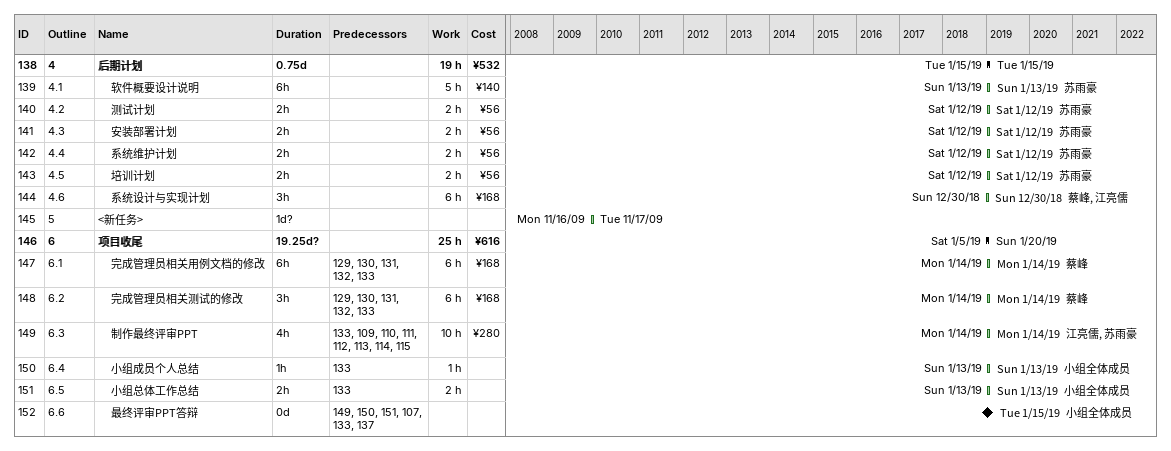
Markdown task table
| ID | WBS | Task | Duration | Start | Finish | Predecessors | Resources | Work (h) | Cost (¥) |
|---|---|---|---|---|---|---|---|---|---|
| 138 | 4 | **后期计划** | 0.75d | 2019-01-15 | 2019-01-15 |  |  | 19 | 532 |
| 139 | 4.1 | 软件概要设计说明 | 6h | 2019-01-13 | 2019-01-13 |  | 苏雨豪 | 5 | 140 |
| 140 | 4.2 | 测试计划 | 2h | 2019-01-12 | 2019-01-12 |  | 苏雨豪 | 2 | 56 |
| 141 | 4.3 | 安装部署计划 | 2h | 2019-01-12 | 2019-01-12 |  | 苏雨豪 | 2 | 56 |
| 142 | 4.4 | 系统维护计划 | 2h | 2019-01-12 | 2019-01-12 |  | 苏雨豪 | 2 | 56 |
| 143 | 4.5 | 培训计划 | 2h | 2019-01-12 | 2019-01-12 |  | 苏雨豪 | 2 | 56 |
| 144 | 4.6 | 系统设计与实现计划 | 3h | 2018-12-30 | 2018-12-30 |  | 蔡峰, 江亮儒 | 6 | 168 |
| 145 | 5 | <新任务> | 1d? | 2009-11-16 | 2009-11-17 |  |  |  |  |
| 146 | 6 | **项目收尾** | 19.25d? | 2019-01-05 | 2019-01-20 |  |  | 25 | 616 |
| 147 | 6.1 | 完成管理员相关用例文档的修改 | 6h | 2019-01-14 | 2019-01-14 | 129, 130, 131, 132, 133 | 蔡峰 | 6 | 168 |
| 148 | 6.2 | 完成管理员相关测试的修改 | 3h | 2019-01-14 | 2019-01-14 | 129, 130, 131, 132, 133 | 蔡峰 | 6 | 168 |
| 149 | 6.3 | 制作最终评审PPT | 4h | 2019-01-14 | 2019-01-14 | 133, 109, 110, 111, 112, 113, 114, 115 | 江亮儒, 苏雨豪 | 10 | 280 |
| 150 | 6.4 | 小组成员个人总结 | 1h | 2019-01-13 | 2019-01-13 | 133 | 小组全体成员 | 1 |  |
| 151 | 6.5 | 小组总体工作总结 | 2h | 2019-01-13 | 2019-01-13 | 133 | 小组全体成员 | 2 |  |
| 152 | 6.6 | 最终评审PPT答辩 | 0d | 2019-01-15 | 2019-01-15 | 149, 150, 151, 107, 133, 137 | 小组全体成员 |  |  |
